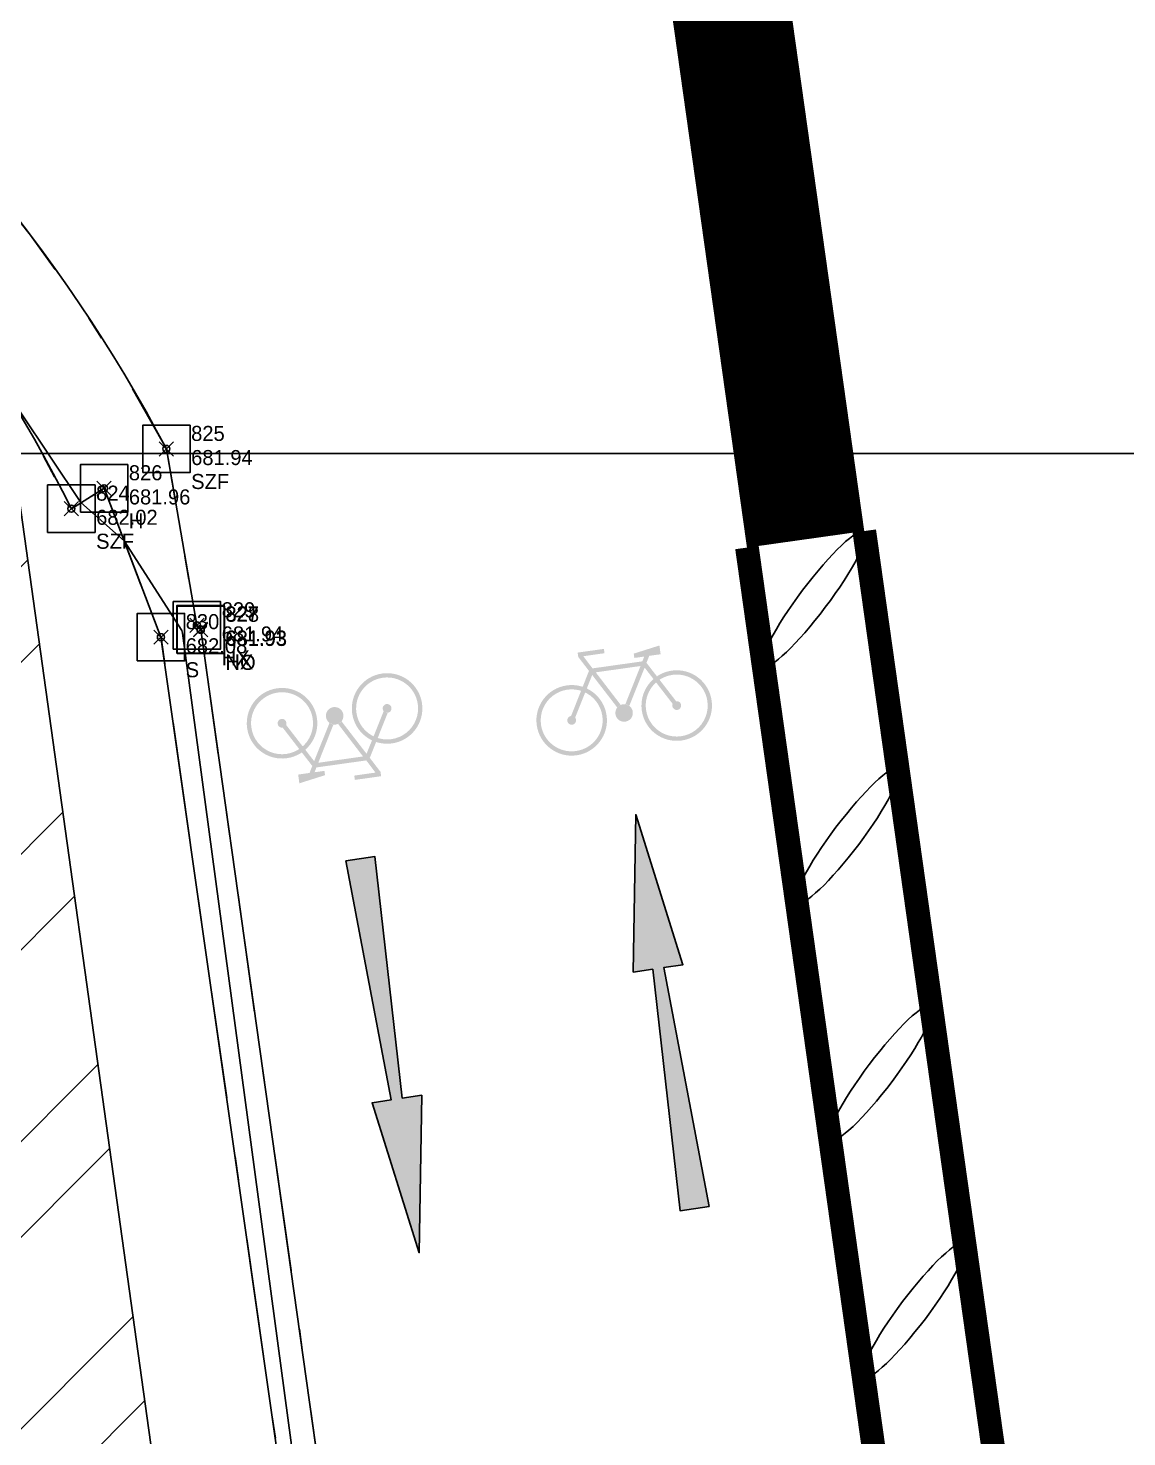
# Model space of a CAD drawing. Extents: x 350769 to 354978, y 6304672 to 6307963.
# Drawn here: x 352772.49 to 352777.13, y 6305595.85 to 6305601.79 of the extents above; entities that cross this region are included whole.
import ezdxf

# ---------------------------------------------------------------- set-up
doc = ezdxf.new("R2010")
doc.units = 0
doc.header["$PDMODE"] = 35
doc.header["$PDSIZE"] = 0.03
for name, pattern in [('1-1', [2, 1, -1]), ('4.0 - LO RECABARREN - DESNIVEL NUEVO$0$HIDDEN', [0.375, 0.25, -0.125]), ('CONTINUA', [0]), ('CONTINUOS', [0]), ('DASHED', [19.05, 12.7, -6.35]), ('JPG_DASHDOT', [1, 0.5, -0.25, 0, -0.25])]:
    doc.linetypes.add(name, pattern=pattern)
doc.layers.get('0').update_dxf_attribs({"linetype": 'CONTINUOUS'})
for name, color, linetype in [('03_S2_Pav ext_Borde vereda', 7, 'CONTINUOUS'), ('1-coordenadas', 8, 'CONTINUOUS'), ('1-PAVIMENTO', 161, 'CONTINUOUS'), ('1-SOLERA', 212, 'CONTINUOUS'), ('1-VEREDA', 251, 'CONTINUOUS'), ('2-ACHURADO VEREDA', 252, 'CONTINUOUS'), ('C-TINN', 5, 'CONTINUOUS'), ('C-TOPO-MINR', 8, 'CONTINUOUS'), ('ET1_ 8-DEM EXT CICLOVIA SEPARADOR', 181, 'CONTINUOUS'), ('ET1_ 8-DEM EXT DEMARCACION CICLOVIA', 181, 'CONTINUOUS'), ('TOP-URB-SOLERAS', 2, 'JPG_DASHDOT'), ('V-NODE - 2013', 4, 'CONTINUOUS'), ('V-NODE-TEXT 2013', 2, 'CONTINUOUS')]:
    doc.layers.add(name, color=color, linetype=linetype)
doc.layers.add('0_ASD_TOPOGRAFIA_ELEMENTOS', color=9, linetype='CONTINUOS', lineweight=5, true_color=0xbdbdbd)

# ---------------------------------------------------------------- blocks, each defined once
blk = doc.blocks.new('COORDENADAS')
at = {"layer": '1-coordenadas'}
blk.add_line((20, -600.625), (1420, -600.625), dxfattribs=at)
blk = doc.blocks.new('*U191', base_point=(352772.676, 6305599.767))
at = {"layer": 'V-NODE - 2013', "lineweight": -2}
blk.add_point((352772.676, 6305599.767), dxfattribs=at)
at = {"layer": 'V-NODE-TEXT 2013', "linetype": 'ByBlock', "char_height": 0.0635}
for s, insert, attachment_point in [('824', (352772.7806, 6305599.7999), 7), ('682.02', (352772.7806, 6305599.7624), 1), ('SZF', (352772.7806, 6305599.6614), 1)]:
    blk.add_mtext(s, dxfattribs=dict(at, insert=insert, attachment_point=attachment_point))
blk = doc.blocks.new('*U192', base_point=(352773.077, 6305600.019))
at = {"layer": 'V-NODE - 2013', "lineweight": -2}
blk.add_point((352773.077, 6305600.019), dxfattribs=at)
at = {"layer": 'V-NODE-TEXT 2013', "linetype": 'ByBlock', "char_height": 0.0635}
for s, insert, attachment_point in [('825', (352773.1816, 6305600.0519), 7), ('681.94', (352773.1816, 6305600.0144), 1), ('SZF', (352773.1816, 6305599.9134), 1)]:
    blk.add_mtext(s, dxfattribs=dict(at, insert=insert, attachment_point=attachment_point))
blk = doc.blocks.new('*U247', base_point=(352773.054, 6305599.225))
at = {"layer": 'V-NODE - 2013', "lineweight": -2}
blk.add_point((352773.054, 6305599.225), dxfattribs=at)
at = {"layer": 'V-NODE-TEXT 2013', "linetype": 'ByBlock', "char_height": 0.0635}
for s, insert, attachment_point in [('830', (352773.1586, 6305599.2579), 7), ('682.08', (352773.1586, 6305599.2204), 1), ('S', (352773.1586, 6305599.1194), 1)]:
    blk.add_mtext(s, dxfattribs=dict(at, insert=insert, attachment_point=attachment_point))
blk = doc.blocks.new('*U351', base_point=(352773.222, 6305599.256))
at = {"layer": 'V-NODE - 2013', "lineweight": -2}
blk.add_point((352773.222, 6305599.256), dxfattribs=at)
at = {"layer": 'V-NODE-TEXT 2013', "linetype": 'ByBlock', "char_height": 0.0635}
for s, insert, attachment_point in [('828', (352773.3266, 6305599.2889), 7), ('681.93', (352773.3266, 6305599.2514), 1), ('NO', (352773.3266, 6305599.1504), 1)]:
    blk.add_mtext(s, dxfattribs=dict(at, insert=insert, attachment_point=attachment_point))
blk = doc.blocks.new('*U372', base_point=(352773.221, 6305599.258))
at = {"layer": 'V-NODE - 2013', "lineweight": -2}
blk.add_point((352773.221, 6305599.258), dxfattribs=at)
at = {"layer": 'V-NODE-TEXT 2013', "linetype": 'ByBlock', "char_height": 0.0635}
for s, insert, attachment_point in [('827', (352773.3256, 6305599.2909), 7), ('681.93', (352773.3256, 6305599.2534), 1), ('HX', (352773.3256, 6305599.1524), 1)]:
    blk.add_mtext(s, dxfattribs=dict(at, insert=insert, attachment_point=attachment_point))
blk = doc.blocks.new('*U373', base_point=(352773.206, 6305599.275))
at = {"layer": 'V-NODE - 2013', "lineweight": -2}
blk.add_point((352773.206, 6305599.275), dxfattribs=at)
at = {"layer": 'V-NODE-TEXT 2013', "linetype": 'ByBlock', "char_height": 0.0635}
for s, insert, attachment_point in [('829', (352773.3106, 6305599.3079), 7), ('681.94', (352773.3106, 6305599.2704), 1), ('HX', (352773.3106, 6305599.1694), 1)]:
    blk.add_mtext(s, dxfattribs=dict(at, insert=insert, attachment_point=attachment_point))
blk = doc.blocks.new('*U393', base_point=(352772.814, 6305599.853))
at = {"layer": 'V-NODE - 2013', "lineweight": -2}
blk.add_point((352772.814, 6305599.853), dxfattribs=at)
at = {"layer": 'V-NODE-TEXT 2013', "linetype": 'ByBlock', "char_height": 0.0635}
for s, insert, attachment_point in [('826', (352772.9186, 6305599.8859), 7), ('681.96', (352772.9186, 6305599.8484), 1), ('H', (352772.9186, 6305599.7474), 1)]:
    blk.add_mtext(s, dxfattribs=dict(at, insert=insert, attachment_point=attachment_point))
blk = doc.blocks.new('A$C528D0449')
blk.add_lwpolyline([(0.6553, -0.0247), (0.6554, -0.1087), (0, 0), (0.6554, 0.1036), (0.6555, 0.0214), (1.6801, 0.062), (1.6802, -0.062)], close=True)
for points in [[(0, 0), (0.6554, 0.1036), (0.6554, -0.1087), (0.6553, -0.0247)], [(0.6553, -0.0247), (0.6555, 0.0214), (1.6802, -0.062), (1.6801, 0.062)]]:
    blk.add_solid(points)
blk = doc.blocks.new('BIKE')
at = {"linetype": 'Continuous'}
h = blk.add_hatch(color=256, dxfattribs=at)
h.paths.add_polyline_path([(0.029, 0.0076, 1), (-0.0451, 0.0076, 1)])
h.paths.add_polyline_path([(-0.2128, 0.0076, 1), (-0.2502, 0.0076, 1)])
h.paths.add_polyline_path([(0.2348, 0.0076, 1), (0.1975, 0.0076, 1)])
edge = h.paths.add_edge_path()
edge.add_line((-0.0549, 0.2871), (-0.1669, 0.2871))
edge.add_line((-0.1669, 0.2871), (-0.1669, 0.2687))
edge.add_line((-0.1669, 0.2687), (-0.1302, 0.2039))
edge.add_line((-0.1302, 0.2039), (-0.2315, 0.0262))
edge.add_arc((-0.2315, 0.0076), 0.0187, 30.63219, 90.09767, ccw=False)
edge.add_line((-0.2154, 0.0171), (-0.1191, 0.1849))
edge.add_line((-0.1191, 0.1849), (-0.0335, 0.0345))
edge.add_line((-0.0335, 0.0345), (-0.0179, 0.044))
edge.add_line((-0.0179, 0.044), (-0.1027, 0.194))
edge.add_line((-0.1027, 0.194), (0.088, 0.194))
edge.add_line((0.088, 0.194), (0.0022, 0.0433))
edge.add_line((0.0022, 0.0433), (0.0177, 0.0341))
edge.add_line((0.0177, 0.0341), (0.1044, 0.1849))
edge.add_line((0.1044, 0.1849), (0.2001, 0.0171))
edge.add_arc((0.2161, 0.0076), 0.0186, 89.97243, 149.32432, ccw=False)
edge.add_line((0.2161, 0.0262), (0.1149, 0.2039))
edge.add_line((0.1149, 0.2039), (0.1306, 0.2314))
edge.add_line((0.1306, 0.2314), (0.1791, 0.2314))
edge.add_line((0.1791, 0.2314), (0.1791, 0.2687))
edge.add_line((0.1791, 0.2687), (0.0671, 0.2498))
edge.add_line((0.0671, 0.2498), (0.0671, 0.2314))
edge.add_line((0.0671, 0.2314), (0.109, 0.2314))
edge.add_line((0.109, 0.2314), (0.0985, 0.2124))
edge.add_line((0.0985, 0.2124), (-0.1139, 0.2124))
edge.add_line((-0.1139, 0.2124), (-0.1453, 0.2687))
edge.add_line((-0.1453, 0.2687), (-0.0549, 0.2687))
edge.add_line((-0.0549, 0.2687), (-0.0549, 0.2871))
h = blk.add_hatch(color=256, dxfattribs=at)
h.paths.add_polyline_path([(-0.3804, 0.0076, 1), (-0.0827, 0.0076, 1)])
h.paths.add_polyline_path([(-0.1008, 0.0076, -1), (-0.3623, 0.0076, -1)], flags=16)
h.paths.add_polyline_path([(-0.2128, 0.0076, -1), (-0.2502, 0.0076, -1)], flags=0)
h.paths.add_polyline_path([(0.0673, 0.0076, 1), (0.365, 0.0076, 1)])
h.paths.add_polyline_path([(0.3469, 0.0076, -1), (0.0854, 0.0076, -1)], flags=16)
h.paths.add_polyline_path([(0.2348, 0.0076, -1), (0.1975, 0.0076, -1)], flags=0)
blk = doc.blocks.new('SEPA')
at = {"linetype": 'ByBlock'}
blk.add_ellipse((0, 0), major_axis=(-0.25, 0.25), ratio=0.169706, start_param=-1.570796, end_param=4.712389, dxfattribs=at)
blk = doc.blocks.new('*U4430', base_point=(352772.676, 6305599.767))
at = {"layer": 'V-NODE - 2013', "lineweight": -2}
blk.add_point((352772.676, 6305599.767), dxfattribs=at)
at = {"layer": 'V-NODE-TEXT 2013', "linetype": 'ByBlock', "char_height": 0.0635}
for s, insert, attachment_point in [('824', (352772.7806, 6305599.7999), 7), ('682.02', (352772.7806, 6305599.7624), 1), ('SZF', (352772.7806, 6305599.6614), 1)]:
    blk.add_mtext(s, dxfattribs=dict(at, insert=insert, attachment_point=attachment_point))
blk = doc.blocks.new('*U4431', base_point=(352773.077, 6305600.019))
at = {"layer": 'V-NODE - 2013', "lineweight": -2}
blk.add_point((352773.077, 6305600.019), dxfattribs=at)
at = {"layer": 'V-NODE-TEXT 2013', "linetype": 'ByBlock', "char_height": 0.0635}
for s, insert, attachment_point in [('825', (352773.1816, 6305600.0519), 7), ('681.94', (352773.1816, 6305600.0144), 1), ('SZF', (352773.1816, 6305599.9134), 1)]:
    blk.add_mtext(s, dxfattribs=dict(at, insert=insert, attachment_point=attachment_point))
blk = doc.blocks.new('*U4493', base_point=(352773.054, 6305599.225))
at = {"layer": 'V-NODE - 2013', "lineweight": -2}
blk.add_point((352773.054, 6305599.225), dxfattribs=at)
at = {"layer": 'V-NODE-TEXT 2013', "linetype": 'ByBlock', "char_height": 0.0635}
for s, insert, attachment_point in [('830', (352773.1586, 6305599.2579), 7), ('682.08', (352773.1586, 6305599.2204), 1), ('S', (352773.1586, 6305599.1194), 1)]:
    blk.add_mtext(s, dxfattribs=dict(at, insert=insert, attachment_point=attachment_point))
blk = doc.blocks.new('*U4597', base_point=(352773.222, 6305599.256))
at = {"layer": 'V-NODE - 2013', "lineweight": -2}
blk.add_point((352773.222, 6305599.256), dxfattribs=at)
at = {"layer": 'V-NODE-TEXT 2013', "linetype": 'ByBlock', "char_height": 0.0635}
for s, insert, attachment_point in [('828', (352773.3266, 6305599.2889), 7), ('681.93', (352773.3266, 6305599.2514), 1), ('NO', (352773.3266, 6305599.1504), 1)]:
    blk.add_mtext(s, dxfattribs=dict(at, insert=insert, attachment_point=attachment_point))
blk = doc.blocks.new('*U4618', base_point=(352773.221, 6305599.258))
at = {"layer": 'V-NODE - 2013', "lineweight": -2}
blk.add_point((352773.221, 6305599.258), dxfattribs=at)
at = {"layer": 'V-NODE-TEXT 2013', "linetype": 'ByBlock', "char_height": 0.0635}
for s, insert, attachment_point in [('827', (352773.3256, 6305599.2909), 7), ('681.93', (352773.3256, 6305599.2534), 1), ('HX', (352773.3256, 6305599.1524), 1)]:
    blk.add_mtext(s, dxfattribs=dict(at, insert=insert, attachment_point=attachment_point))
blk = doc.blocks.new('*U4619', base_point=(352773.206, 6305599.275))
at = {"layer": 'V-NODE - 2013', "lineweight": -2}
blk.add_point((352773.206, 6305599.275), dxfattribs=at)
at = {"layer": 'V-NODE-TEXT 2013', "linetype": 'ByBlock', "char_height": 0.0635}
for s, insert, attachment_point in [('829', (352773.3106, 6305599.3079), 7), ('681.94', (352773.3106, 6305599.2704), 1), ('HX', (352773.3106, 6305599.1694), 1)]:
    blk.add_mtext(s, dxfattribs=dict(at, insert=insert, attachment_point=attachment_point))
blk = doc.blocks.new('*U4642', base_point=(352772.814, 6305599.853))
at = {"layer": 'V-NODE - 2013', "lineweight": -2}
blk.add_point((352772.814, 6305599.853), dxfattribs=at)
at = {"layer": 'V-NODE-TEXT 2013', "linetype": 'ByBlock', "char_height": 0.0635}
for s, insert, attachment_point in [('826', (352772.9186, 6305599.8859), 7), ('681.96', (352772.9186, 6305599.8484), 1), ('H', (352772.9186, 6305599.7474), 1)]:
    blk.add_mtext(s, dxfattribs=dict(at, insert=insert, attachment_point=attachment_point))
blk = doc.blocks.new('TOPOGRAFIA')
at = {"layer": '1-coordenadas', "color": 9, "linetype": '4.0 - LO RECABARREN - DESNIVEL NUEVO$0$HIDDEN', "lineweight": 0, "ltscale": 50, "true_color": 0xbdbdbd}
blk.add_line((390200, 6302600), (390900, 6302600), dxfattribs=at)
at = {"layer": '1-PAVIMENTO', "color": 9, "true_color": 0xbdbdbd, "flags": 128}
blk.add_lwpolyline([(390635.813, 6302579.761), (390647.518, 6302584.464), (390663.399, 6302590.731, -0.06016), (390676.007, 6302594.225), (390694.28, 6302596.797), (390717.243, 6302599.992), (390735.728, 6302602.558), (390756.301, 6302605.422, -0.083561), (390768.736, 6302603.378, -0.216582), (390773.077, 6302600.019), (390773.206, 6302599.275), (390773.222, 6302599.256), (390775.006, 6302586.612), (390777.159, 6302571.136), (390779.322, 6302556.152), (390781.17, 6302542.877), (390781.598, 6302539.221)], format="xyb", dxfattribs=at)
at = {"layer": '1-SOLERA', "color": 9, "true_color": 0xbdbdbd, "flags": 128}
blk.add_lwpolyline([(390781.431, 6302539.547), (390781.011, 6302542.829), (390779.158, 6302556.166), (390777.019, 6302571.077), (390774.867, 6302586.537), (390773.054, 6302599.225), (390772.814, 6302599.853), (390772.676, 6302599.767, 0.218521), (390768.712, 6302602.964, 0.079407), (390756.356, 6302605.005), (390735.709, 6302602.051), (390716.646, 6302599.451), (390694.262, 6302596.344), (390676.055, 6302593.81, 0.060763), (390663.524, 6302590.306), (390647.586, 6302583.967), (390636.008, 6302579.363)], format="xyb", dxfattribs=at)
at = {"layer": '1-VEREDA', "color": 9, "true_color": 0xbdbdbd, "flags": 128}
blk.add_lwpolyline([(390777.8299, 6302561.7779), (390775.967, 6302574.8331), (390774.7773, 6302582.795), (390773.8654, 6302589.6744), (390772.3883, 6302600.2971, 0.05743), (390771.451, 6302601.4177), (390762.1805, 6302603.3767), (390757.2911, 6302604.1474), (390755.2636, 6302603.8786), (390742.6321, 6302602.1239), (390732.1394, 6302600.6464), (390720.5012, 6302599.028), (390712.9363, 6302597.962), (390700.5181, 6302596.221), (390698.2573, 6302595.9378), (390688.1454, 6302594.5142, 0.016921), (390676.257, 6302592.8188, 0.0646), (390658.2097, 6302587.1467)], format="xyb", dxfattribs=at)
at = {"layer": 'C-TINN', "color": 9, "linetype": 'Continuous', "lineweight": -3, "true_color": 0xbdbdbd}
for points, elevation in [([(390772.977, 6302599.919), (390772.977, 6302600.119), (390773.177, 6302600.119), (390773.177, 6302599.919), (390772.977, 6302599.919)], 681.943), ([(390772.714, 6302599.753), (390772.714, 6302599.953), (390772.914, 6302599.953), (390772.914, 6302599.753), (390772.714, 6302599.753)], 681.957), ([(390772.576, 6302599.667), (390772.576, 6302599.867), (390772.776, 6302599.867), (390772.776, 6302599.667), (390772.576, 6302599.667)], 682.018), ([(390773.106, 6302599.175), (390773.106, 6302599.375), (390773.306, 6302599.375), (390773.306, 6302599.175), (390773.106, 6302599.175)], 681.942), ([(390772.954, 6302599.125), (390772.954, 6302599.325), (390773.154, 6302599.325), (390773.154, 6302599.125), (390772.954, 6302599.125)], 682.079), ([(390773.121, 6302599.158), (390773.121, 6302599.358), (390773.321, 6302599.358), (390773.321, 6302599.158), (390773.121, 6302599.158)], 681.934), ([(390773.122, 6302599.156), (390773.122, 6302599.356), (390773.322, 6302599.356), (390773.322, 6302599.156), (390773.122, 6302599.156)], 681.933)]:
    blk.add_lwpolyline(points, dxfattribs=dict(at, elevation=elevation))
for p in [(390773.077, 6302600.019, 681.943), (390772.814, 6302599.853, 681.957), (390772.676, 6302599.767, 682.018), (390773.206, 6302599.275, 681.942), (390773.221, 6302599.258, 681.934), (390773.222, 6302599.256, 681.933), (390773.054, 6302599.225, 682.079)]:
    blk.add_point(p, dxfattribs=at)
at = {"layer": 'C-TOPO-MINR', "color": 9, "linetype": 'Continuous', "lineweight": -3, "true_color": 0xbdbdbd, "elevation": 682}
blk.add_lwpolyline([(390772.9145, 6302565.1173), (390774.3916, 6302564.8081), (390773.8267, 6302569.0971), (390773.0215, 6302573.4163), (390775.2823, 6302583.5535), (390775.2188, 6302584.1731), (390774.8934, 6302586.5512), (390773.7549, 6302594.6958), (390773.1449, 6302599.2418), (390773.1416, 6302599.2538), (390772.8986, 6302599.6317), (390772.7167, 6302599.7924), (390772.2026, 6302600.5576), (390771.4479, 6302601.8296), (390771.3852, 6302601.9179), (390770.6008, 6302602.3254), (390768.6233, 6302603.2288), (390767.1201, 6302603.4343), (390766.8878, 6302603.3552), (390766.9331, 6302599.1567), (390766.6777, 6302597.406)], dxfattribs=at)
at = {"color": 9, "true_color": 0xbdbdbd}
for name, p in [('*U4431', (390773.077, 6302600.019)), ('*U4642', (390772.814, 6302599.853)), ('*U4430', (390772.676, 6302599.767)), ('*U4619', (390773.206, 6302599.275)), ('*U4493', (390773.054, 6302599.225)), ('*U4618', (390773.221, 6302599.258)), ('*U4597', (390773.222, 6302599.256))]:
    blk.add_blockref(name, p, dxfattribs=at)

msp = doc.modelspace()

# ---------------------------------------------------------------- hatches: boundary and pattern name
at = {"layer": '03_S2_Pav ext_Borde vereda'}
h = msp.add_hatch(dxfattribs=at)
h.set_pattern_fill('DOTS', color=256, scale=0.2)
h.set_pattern_definition([(0, (0, 0), (0.079375, 0.15875), [0, -0.15875])])
edge = h.paths.add_edge_path()
edge.add_arc((352748.8071, 6305741.2694), 0.6, 191.95147, 355.64546, ccw=False)
edge.add_arc((352792.1656, 6305750.4472), 44.9192, 191.66583, 191.95147, ccw=False)
edge.add_line((352748.1743, 6305741.3644), (352741.2377, 6305741.435))
edge.add_arc((352792.1656, 6305750.4472), 51.7192, 188.01255, 190.0351, ccw=False)
edge.add_line((352740.9513, 6305743.238), (352740.7491, 6305743.2401))
edge.add_arc((352792.1656, 6305750.4472), 51.9192, 187.97918, 192.06027)
edge.add_arc((352692.4959, 6305729.1521), 50, 5.60379, 12.06027, ccw=False)
edge.add_arc((352885.4863, 6305749.0653), 144.0158, 185.990804, 195.056245)
edge.add_arc((352743.5173, 6305710.8754), 3, -16.83045, 15.05624, ccw=False)
edge.add_line((352746.3888, 6305710.0068), (352745.3287, 6305706.5024))
edge.add_arc((352748.2002, 6305705.6337), 3, 163.16955, 198.16955)
edge.add_line((352745.3498, 6305704.6983), (352746.83, 6305700.1881))
edge.add_arc((353217.9832, 6305866.0645), 499.5, 199.395368, 202.534866)
edge.add_line((352756.6217, 6305674.6333), (352763.6392, 6305654.5292))
edge.add_line((352763.6392, 6305654.5292), (352766.4265, 6305646.4355))
edge.add_arc((352769.263, 6305647.4123), 3, 199.00209, 234.00306)
edge.add_line((352767.4998, 6305644.9852), (352769.9617, 6305643.1966))
edge.add_arc((352768.1984, 6305640.7695), 3, 17.97636, 54.00146, ccw=False)
edge.add_arc((351870.7856, 6305349.5918), 946.4692, 17.7059597, 17.9763589, ccw=False)
edge.add_arc((357774.1698, 6306970.4108), 5176.3209, 194.9225132, 195.0618194)
edge.add_arc((352345.6739, 6305526.2661), 441.2561, 9.340976, 12.967921, ccw=False)
edge.add_line((352781.0789, 6305597.8862), (352781.449, 6305594.7322))
edge.add_line((352781.449, 6305594.7322), (352781.7119, 6305591.6599))
edge.add_line((352781.7119, 6305591.6599), (352781.8385, 6305588.6041))
edge.add_line((352781.8385, 6305588.6041), (352781.8364, 6305585.6248))
edge.add_line((352781.8364, 6305585.6248), (352781.765, 6305582.6563))
edge.add_line((352781.765, 6305582.6563), (352781.6942, 6305579.7277))
edge.add_line((352781.6942, 6305579.7277), (352781.6918, 6305576.7863))
edge.add_line((352781.6918, 6305576.7863), (352781.8163, 6305573.8236))
edge.add_line((352781.8163, 6305573.8236), (352782.1333, 6305570.8574))
edge.add_line((352782.1333, 6305570.8574), (352782.4224, 6305567.8925))
edge.add_arc((352351.0161, 6305527.3242), 433.3096, 3.225522, 5.372152, ccw=False)
edge.add_line((352783.6392, 6305551.7049), (352784.6631, 6305533.5331))
edge.add_line((352784.6631, 6305533.5331), (352784.8627, 6305533.5443))
edge.add_line((352784.8627, 6305533.5443), (352784.7615, 6305535.3415))
edge.add_line((352784.7615, 6305535.3415), (352791.0516, 6305535.6959))
edge.add_line((352791.0516, 6305535.6959), (352790.1289, 6305552.0705))
edge.add_arc((352351.167, 6305527.3389), 439.6581, 3.224701, 6.060574)
edge.add_arc((352790.3566, 6305573.9691), 2, 6.0606, 186.0606, ccw=False)
edge.add_arc((352351.1623, 6305527.3384), 443.6628, 3.217449, 6.060568, ccw=False)
edge.add_line((352794.1258, 6305552.2393), (352795.0452, 6305535.9209))
edge.add_line((352795.0452, 6305535.9209), (352802.3337, 6305536.3315))
edge.add_line((352802.3337, 6305536.3315), (352802.4349, 6305534.5344))
edge.add_line((352802.4349, 6305534.5344), (352802.6346, 6305534.5456))
edge.add_line((352802.6346, 6305534.5456), (352801.6139, 6305552.6612))
edge.add_arc((352351.1826, 6305527.3401), 451.1425, 3.217509, 7.53958)
edge.add_line((352798.4247, 6305586.5349), (352797.9012, 6305589.4889))
edge.add_line((352797.9012, 6305589.4889), (352797.3366, 6305592.434))
edge.add_line((352797.3366, 6305592.434), (352796.6959, 6305595.3582))
edge.add_line((352796.6959, 6305595.3582), (352795.9831, 6305598.2567))
edge.add_line((352795.9831, 6305598.2567), (352795.2312, 6305601.1414))
edge.add_line((352795.2312, 6305601.1414), (352794.4778, 6305604.0325))
edge.add_line((352794.4778, 6305604.0325), (352793.7601, 6305606.9508))
edge.add_line((352793.7601, 6305606.9508), (352793.1116, 6305609.9082))
edge.add_line((352793.1116, 6305609.9082), (352792.5395, 6305612.8898))
edge.add_line((352792.5395, 6305612.8898), (352792.0325, 6305615.8334))
edge.add_arc((352349.3795, 6305527.0582), 451.4673, 11.340369, 13.008362)
edge.add_arc((357774.1698, 6306970.4108), 5162.3209, 194.9999834, 195.0646242, ccw=False)
edge.add_arc((357774.1698, 6306970.4108), 5162.3209, 194.9187546, 194.9999834, ccw=False)
edge.add_arc((351870.7857, 6305349.5918), 960.4692, 17.6855815, 18.0284462)
edge.add_line((352784.0987, 6305646.8465), (352779.7128, 6305660.0651))
edge.add_line((352779.7128, 6305660.0651), (352778.2447, 6305664.2709))
edge.add_arc((352781.0771, 6305665.2596), 3, 164.24265, 199.24197, ccw=False)
edge.add_line((352778.1899, 6305666.0743), (352779.0965, 6305669.2874))
edge.add_arc((352776.2093, 6305670.1021), 3, 344.24265, 379.24117)
edge.add_line((352779.0417, 6305671.0907), (352775.313, 6305681.7728))
edge.add_arc((353217.9831, 6305866.0645), 479.5, 199.395368, 202.602858, ccw=False)
edge.add_arc((352886.4469, 6305749.3114), 128.0067, 193.016727, 199.382328, ccw=False)
edge.add_line((352761.7294, 6305720.4797), (352761.2069, 6305722.9291))
edge.add_arc((352758.2729, 6305722.3032), 3, 12.04339, 47.04339)
edge.add_line((352760.3172, 6305724.4988), (352758.0555, 6305726.6047))
edge.add_arc((352760.0945, 6305728.8053), 3, 189.01527, 227.18381, ccw=False)
edge.add_arc((352890.9047, 6305749.7343), 135.4739, 186.617244, 189.088347, ccw=False)
edge.add_arc((352776.2002, 6305736.4265), 20, 179.05002, 186.61444, ccw=False)
edge.add_arc((352822.4844, 6305735.6591), 66.2905, 173.573807, 179.050023, ccw=False)
edge.add_line((352756.6103, 6305743.0785), (352756.4093, 6305743.0806))
edge.add_arc((352822.4844, 6305735.6591), 66.4905, 173.591441, 175.148609)
edge.add_line((352756.232, 6305741.2823), (352749.4123, 6305741.3517))
edge.add_arc((352781.0377, 6305739.5809), 31.675, 176.79514, 177.02683)
at = {"layer": '2-ACHURADO VEREDA'}
h = msp.add_hatch(dxfattribs=at)
h.set_pattern_fill('ANSI32', color=256, scale=0.09)
h.paths.add_polyline_path([(352720.6167, 6305598.054), (352732.3684, 6305599.7026), (352742.7344, 6305601.1342), (352755.34, 6305602.8932), (352757.2701, 6305603.2016), (352761.9825, 6305602.4357), (352770.5674, 6305600.4101), (352771.0133, 6305599.0779), (352772.3824, 6305589.4989), (352773.3674, 6305582.6904), (352774.5019, 6305574.6544), (352776.3106, 6305561.585), (352778.2068, 6305548.1707), (352779.6958, 6305548.3436), (352777.8299, 6305561.7779), (352775.967, 6305574.8331), (352774.7773, 6305582.795), (352773.8654, 6305589.6744), (352772.3883, 6305600.2971, 0.05743), (352771.451, 6305601.4177), (352762.1805, 6305603.3767), (352757.2911, 6305604.1474), (352755.2636, 6305603.8786), (352742.6321, 6305602.1239), (352732.1394, 6305600.6464), (352720.5012, 6305599.028), (352712.9363, 6305597.962), (352700.5181, 6305596.221), (352698.2573, 6305595.9378), (352688.1454, 6305594.5142, 0.016921), (352676.257, 6305592.8188, 0.0646), (352658.2097, 6305587.1467), (352649.1159, 6305583.5216), (352638.6878, 6305579.2497), (352638.9719, 6305578.4331), (352649.2511, 6305582.5204), (352658.5382, 6305586.2354, -0.061952), (352676.1563, 6305591.8333, -0.0218), (352688.1297, 6305593.5244), (352698.3828, 6305594.9627), (352700.7159, 6305595.2647), (352713.0217, 6305596.9775)])

# ---------------------------------------------------------------- linework, layer by layer
at = {"layer": '1-VEREDA', "flags": 128}
msp.add_lwpolyline([(352777.8299, 6305561.7779), (352775.967, 6305574.8331), (352774.7773, 6305582.795), (352773.8654, 6305589.6744), (352772.3883, 6305600.2971, 0.05743), (352771.451, 6305601.4177), (352762.1805, 6305603.3767), (352757.2911, 6305604.1474), (352755.2636, 6305603.8786), (352742.6321, 6305602.1239), (352732.1394, 6305600.6464), (352720.5012, 6305599.028), (352712.9363, 6305597.962), (352700.5181, 6305596.221), (352698.2573, 6305595.9378), (352688.1454, 6305594.5142, 0.016921), (352676.257, 6305592.8188, 0.0646), (352658.2097, 6305587.1467)], format="xyb", dxfattribs=at)
at = {"layer": 'ET1_ 8-DEM EXT DEMARCACION CICLOVIA', "color": 181, "linetype": '1-1', "ltscale": 0.5, "const_width": 0.5, "flags": 128}
msp.add_lwpolyline([(352774.6388, 6305607.7116), (352775.7747, 6305599.6377)], dxfattribs=at)
at = {"layer": 'ET1_ 8-DEM EXT DEMARCACION CICLOVIA', "color": 181, "const_width": 0.1, "flags": 128}
for points in [[(352776.0223, 6305599.6725), (352779.188, 6305577.1709)], [(352775.5272, 6305599.6029), (352778.6929, 6305577.1013)]]:
    msp.add_lwpolyline(points, dxfattribs=at)
at = {"layer": 'TOP-URB-SOLERAS', "flags": 128}
for points in [[(352635.813, 6305579.761), (352647.518, 6305584.464), (352663.399, 6305590.731, -0.06016), (352676.007, 6305594.225), (352694.28, 6305596.797), (352717.243, 6305599.992), (352735.728, 6305602.558), (352756.301, 6305605.422, -0.083561), (352768.736, 6305603.378, -0.216582), (352773.077, 6305600.019), (352773.206, 6305599.275), (352773.222, 6305599.256), (352775.006, 6305586.612), (352777.159, 6305571.136), (352779.322, 6305556.152), (352781.17, 6305542.877), (352781.598, 6305539.221)], [(352781.431, 6305539.547), (352781.011, 6305542.829), (352779.158, 6305556.166), (352777.019, 6305571.077), (352774.867, 6305586.537), (352773.054, 6305599.225), (352772.814, 6305599.853), (352772.676, 6305599.767, 0.218521), (352768.712, 6305602.964, 0.079407), (352756.356, 6305605.005), (352735.709, 6305602.051), (352716.646, 6305599.451), (352694.262, 6305596.344), (352676.055, 6305593.81, 0.060763), (352663.524, 6305590.306), (352647.586, 6305583.967), (352636.008, 6305579.363)]]:
    msp.add_lwpolyline(points, format="xyb", dxfattribs=at)

# ---------------------------------------------------------------- block references
at = {"color": 252, "linetype": 'DASHED'}
msp.add_blockref('COORDENADAS', (352180, 6306200.625), dxfattribs=at)
for name, p in [('*U192', (352773.077, 6305600.019)), ('*U393', (352772.814, 6305599.853)), ('*U191', (352772.676, 6305599.767)), ('*U373', (352773.206, 6305599.275)), ('*U372', (352773.221, 6305599.258)), ('*U351', (352773.222, 6305599.256)), ('*U247', (352773.054, 6305599.225))]:
    msp.add_blockref(name, p)
at = {"layer": 'ET1_ 8-DEM EXT CICLOVIA SEPARADOR', "color": 181, "linetype": 'CONTINUA', "rotation": 278.0084047618486}
for p in [(352775.81, 6305599.387), (352775.9507, 6305598.3868), (352776.0914, 6305597.3867), (352776.2321, 6305596.3865)]:
    msp.add_blockref('SEPA', p, dxfattribs=at)
at = {"layer": 'ET1_ 8-DEM EXT DEMARCACION CICLOVIA', "linetype": 'CONTINUA', "ltscale": 2}
for p, rotation in [((352775.0178, 6305598.8989), 8.008404733140077), ((352773.7782, 6305598.8996), 188.0084047331401)]:
    msp.add_blockref('BIKE', p, dxfattribs=dict(at, rotation=rotation))
at = {"layer": 'ET1_ 8-DEM EXT DEMARCACION CICLOVIA', "color": 181}
for p, rotation in [((352775.0579, 6305598.4765), 278.4944288907959), ((352774.1442, 6305596.6285), 98.49442889079597)]:
    msp.add_blockref('A$C528D0449', p, dxfattribs=dict(at, rotation=rotation))

# ---------------------------------------------------------------- next in the draw order: block references
at = {"layer": '0_ASD_TOPOGRAFIA_ELEMENTOS', "color": 30, "true_color": 0xf26507}
msp.add_blockref('TOPOGRAFIA', (-38000, 3000), dxfattribs=at)

doc.saveas('drawing.dxf')
